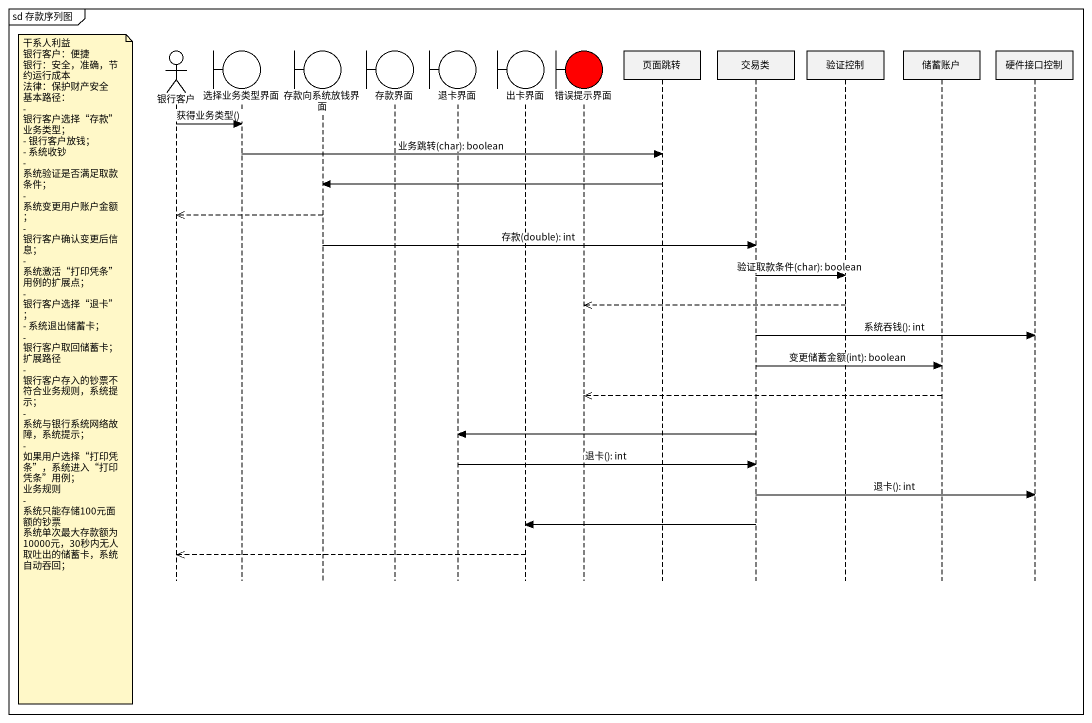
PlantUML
@startuml
mainframe sd 存款序列图
hide footbox
actor 银行客户
boundary 选择业务类型界面
boundary 存款向系统放钱界面
boundary 存款界面
boundary 退卡界面
boundary 出卡界面
boundary 错误提示界面 #FF0000
participant 页面跳转
participant 交易类
participant 验证控制
participant 储蓄账户
participant 硬件接口控制

银行客户 -> 选择业务类型界面 : 获得业务类型()
选择业务类型界面 -> 页面跳转 : 业务跳转(char): boolean
页面跳转 -> 存款向系统放钱界面
存款向系统放钱界面 -->> 银行客户
存款向系统放钱界面 -> 交易类 : 存款(double): int
交易类 -> 验证控制 : 验证取款条件(char): boolean
验证控制 -->> 错误提示界面
交易类 -> 硬件接口控制 : 系统吞钱(): int
交易类 -> 储蓄账户 : 变更储蓄金额(int): boolean
note left of 银行客户
  干系人利益
  银行客户：便捷
  银行：安全，准确，节约运行成本
  法律：保护财产安全
  基本路径：
  - 银行客户选择“存款”业务类型；
  - 银行客户放钱；
  - 系统收钞
  - 系统验证是否满足取款条件；
  - 系统变更用户账户金额；
  - 银行客户确认变更后信息；
  - 系统激活“打印凭条”用例的扩展点；
  - 银行客户选择“退卡”；
  - 系统退出储蓄卡；
  - 银行客户取回储蓄卡；
  扩展路径
  - 银行客户存入的钞票不符合业务规则，系统提示；
  - 系统与银行系统网络故障，系统提示；
  - 如果用户选择“打印凭条”，系统进入“打印凭条”用例；
  业务规则
  - 系统只能存储100元面额的钞票
  系统单次最大存款额为10000元，30秒内无人取吐出的储蓄卡，系统自动吞回；
end note
储蓄账户 -->> 错误提示界面
交易类 -> 退卡界面
退卡界面 -> 交易类 : 退卡(): int
交易类 -> 硬件接口控制 : 退卡(): int
交易类 -> 出卡界面
出卡界面 -->> 银行客户
@enduml
